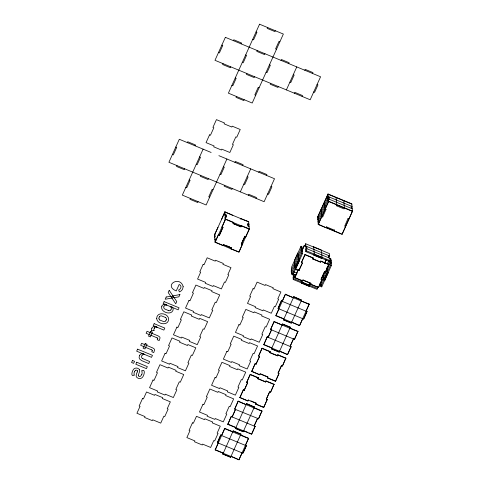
<?xml version="1.0" encoding="UTF-8"?>
<svg xmlns="http://www.w3.org/2000/svg" width="484" height="484" viewBox="0 0 484 484"><rect width="100%" height="100%" fill="white"/><g stroke="black" fill="none" stroke-linecap="round" stroke-linejoin="round"><path stroke-width="0.73" d="M166.381 319.44L166.254 319.942A3.576 3.442 -4.7 0 1 166.024 320.456L165.806 320.789M158.958 318.085L159.085 317.583A3.63 3.497 -4.7 0 1 159.315 317.068L159.532 316.736M163.846 306.856C163.731 303.861 169.715 305.973 165.086 304.17A3.763 3.624 -4.7 0 0 161.753 306.215M137.226 372.014L136.875 372.995M138.938 373.358L138.581 374.422A8.403 8.089 -4.7 0 0 138.46 374.852A2.124 2.045 -4.7 0 0 138.442 375.741M139.537 355.607L139.156 357.017A3.303 3.182 -4.7 0 0 139.41 358.487A3.709 3.576 -4.7 0 0 139.943 359.322L141.788 360.677L148.727 363.569L149.641 361.554L142.363 358.414M161.838 306.251C159.811 311.569 170.404 315.774 172.806 310.68A3.279 3.158 -4.7 0 0 172.274 307.152M176.95 165.595L176.557 166.46L184.295 169.666L184.682 168.801M187.332 142.611L187.725 141.745L195.463 144.952L195.07 145.811M223.015 63.646L222.622 64.505L230.36 67.712L230.747 66.846M233.403 40.656L233.79 39.791L241.528 42.997L241.135 43.862M203.105 149.145L182.329 195.119L206.136 204.98L226.905 159.006M190.363 198.446L189.976 199.311L197.714 202.512L198.101 201.653M200.751 175.456L200.364 176.321L208.096 179.528L208.489 178.663M236.428 96.491L236.041 97.357L243.779 100.563L244.166 99.698M246.816 73.507L246.429 74.367L254.161 77.573L254.554 76.708M257.204 50.517L256.816 51.377L264.548 54.583L264.942 53.724M267.591 27.527L267.198 28.393L274.936 31.593L275.323 30.734M224.552 185.318L224.165 186.183L231.903 189.389L232.29 188.524M234.94 162.334L235.333 161.468L243.065 164.675L242.678 165.534M270.623 83.369L270.229 84.228L277.967 87.435L278.354 86.569M281.004 60.379L281.398 59.514L289.129 62.72L288.742 63.585M152.206 350.791L151.77 351.765L153.755 352.582L154.59 350.011A1.942 1.869 -4.7 0 0 154.396 349.303A2.281 2.196 -4.7 0 0 154.106 348.885L152.72 347.923L141.6 343.313L140.693 345.334L151.661 349.878M157.645 338.758L157.203 339.726L159.194 340.548L160.023 337.971A1.942 1.869 -4.7 0 0 159.829 337.263A2.281 2.196 -4.7 0 0 159.545 336.846L158.159 335.89L147.039 331.28L146.132 333.294L157.1 337.838M232.84 215.332L224.885 211.78L221.442 219.706M214.515 235.03L224.903 212.04L248.709 221.902M214.714 237.396L215.102 236.501M214.902 239.701L215.289 238.812L215.483 241.171M218.599 234.274L219.512 234.909L218.599 234.274L215.096 242.036L230.886 248.83L231.255 247.705M245.824 236.573L242.423 244.402L241.51 243.767L242.381 244.499L238.921 252.158L230.983 248.873L231.412 247.917L223.481 244.632L223.051 245.588L215.114 242.296L218.556 234.371L219.567 235.042L218.58 234.637M218.623 234.54L225.477 219.046L233.512 222.374L233.149 223.499L240.881 226.706L241.25 225.58L249.284 228.908L245.775 236.67M219.567 235.042L223.027 227.383L222.041 226.972L225.502 219.312L224.885 211.78M219.512 234.909L222.87 227.177M240.324 191.852L250.712 168.868M286.389 89.903L296.777 66.913M223.13 245.364L223.517 244.505M240.935 226.839L241.347 225.623L240.935 226.839L233.004 223.554L233.415 222.338M223.148 245.624L223.463 244.366M248.359 195.185L248.746 194.32L256.484 197.526L256.096 198.386M258.746 172.195L259.134 171.33L266.872 174.536L266.478 175.402M294.423 93.23L294.81 92.365L302.548 95.572L302.161 96.431M304.811 70.24L305.198 69.375L312.936 72.582L312.543 73.447M240.264 219.173L240.651 218.314M241.25 225.58L240.881 226.706M248.903 224.267L247.911 223.826L247.518 224.691L248.51 225.102L248.897 224.237M247.62 224.757L248.008 223.898L248.195 226.173M241.946 242.544L243.101 239.991M244.251 237.438L244.831 236.162L241.534 244.033M242.381 244.499L241.389 244.087L244.85 236.428L245.842 236.833L249.302 229.174L248.685 221.642L240.772 218.617M242.399 244.142L238.921 252.158M301.998 247.814L301.901 246.628L301.006 246.259L291.398 267.525L291.979 274.531L293.776 275.227L293.867 276.364M301.393 250.9L302.282 251.269L302.669 250.409L302.488 248.135L301.592 247.766L291.205 270.75L291.392 273.03L292.288 273.399M291.392 273.03L301.78 250.04L301.592 247.766M302.524 249.375L304.279 245.491L305.616 246.047M302.258 250.282L304.279 245.491M328.019 193.981L317.637 216.971L318.254 224.503L342.055 234.365L352.443 211.375L351.826 203.843L328.019 193.981L328.642 201.513L318.254 224.503M328.963 257.893L328.775 255.612L328.388 256.478L329.277 256.847L329.671 255.982L329.477 253.622L305.67 243.761L305.283 244.62L305.477 246.985L306.372 247.354L306.511 249.06M317.655 217.231L328.043 194.241L351.844 204.103M291.979 274.531L301.586 253.265L301.006 246.259M295.113 267.894L298.489 260.428L297.872 252.896L294.496 260.368L295.113 267.894L296.008 268.269L299.384 260.797L299.215 258.758M292.868 274.9L302.476 253.634L302.143 249.562M305.477 246.985L305.864 246.12L305.67 243.761M317.849 219.597L328.237 196.607L352.043 206.468L351.65 207.333M245.491 445.431L246.38 445.8L243.01 453.272L217.419 442.672L220.771 434.941L221.69 435.57M282.323 301.375L281.41 300.739L278.052 308.471L303.643 319.077L307.019 311.605L306.106 310.97L309.222 304.073L301.205 301.012M217.419 442.672L220.771 434.941M278.052 308.471L281.41 300.739M293.776 275.227L294.163 274.368L294.351 276.642M306.372 247.354L306.759 246.489L306.947 248.77M295.651 277.181L293.461 276.273L293.068 277.132L293.262 279.498L317.068 289.359L317.456 288.5L317.31 286.728M329.858 258.262L306.051 248.401L305.664 249.26L305.858 251.626L329.658 261.487M318.036 221.872L328.424 198.888L352.225 208.749M232.834 432L233.203 430.875L240.941 434.081L240.554 434.947L248.582 438.274L238.999 459.8L215.198 449.939L218.29 442.781L217.395 442.406M221.666 435.31L224.782 428.413L232.816 431.74M282.299 301.108L285.415 294.212L293.473 297.805M215.198 449.939L224.782 428.413M309.222 304.073L299.632 325.599L275.832 315.737L285.415 294.212M246.235 404.697L238.176 401.109L234.692 409.131L258.474 418.727L257.585 418.358L254.209 425.829L255.122 426.464L251.613 434.221L227.813 424.359L231.298 416.337L232.211 416.972L235.563 409.234L232.187 416.706M248.286 399.838L247.923 400.964L239.889 397.636L243.373 389.614L244.287 390.243L243.373 389.614M244.287 390.243L247.663 382.777L246.749 382.142L250.252 374.386L258.287 377.714L257.918 378.839L265.656 382.039L266.025 380.914L274.053 384.248L270.574 392.264L269.661 391.635L266.587 398.429M260.114 373.672L259.745 374.798L251.71 371.47L255.195 363.448L256.109 364.077L255.195 363.448M267.483 377.998L267.846 376.879L267.483 377.998L275.511 381.331L279.02 373.569L278.106 372.94L281.482 365.468L282.396 366.098L285.881 358.075L277.846 354.748L277.477 355.873L269.739 352.667L270.108 351.547L262.074 348.214L258.571 355.976L259.484 356.605L256.109 364.077M290.182 346.211L293.558 338.746L290.182 346.211L291.096 346.846L287.587 354.603L263.786 344.741L267.271 336.725L268.184 337.354L271.56 329.882L270.647 329.253L274.15 321.491L282.208 325.085M227.813 424.359L231.298 416.337M234.692 409.131L238.176 401.109M239.889 397.636L243.392 389.874M246.767 382.402L250.252 374.386M251.71 371.47L255.213 363.708M258.589 356.236L262.074 348.214M263.786 344.741L267.271 336.725M282.184 324.818L282.571 323.959L290.309 327.166L289.922 328.025L297.956 331.352L294.472 339.375L270.665 329.513L274.15 321.491M293.262 279.498L293.655 278.639L293.461 276.273M305.858 251.626L306.245 250.76L306.051 248.401M324.425 271.766L325.339 272.395L324.425 271.766L321.049 279.232L321.963 279.867L318.46 287.623L310.425 284.296L310.795 283.17L303.057 279.97L302.688 281.095L294.653 277.762L298.138 269.745L299.051 270.374L298.138 269.745M325.339 272.395L328.824 264.373L320.789 261.045L320.42 262.171L312.688 258.964L313.057 257.839L305.023 254.511L301.514 262.274L302.427 262.903L299.051 270.374M294.653 277.762L298.162 270.005M301.538 262.534L305.023 254.511M244.263 389.983L247.639 382.511L246.749 382.142M256.084 363.817L259.484 356.605M268.16 337.094L271.536 329.622M321.14 209.209L321.757 216.741L322.653 217.11L326.004 209.378M299.033 270.114L302.427 262.903M313.293 247.687L313.686 246.822L321.418 250.028L322.041 257.561L321.648 258.42L313.91 255.219L314.279 254.094M240.941 434.081L230.578 457.332L222.84 454.131L223.209 453.006L215.174 449.678M293.449 297.539L293.836 296.68L301.599 300.147L291.211 323.137L283.473 319.93L283.866 319.071M222.84 454.131L233.203 430.875M283.473 319.93L293.836 296.68M246.211 404.436L246.604 403.571L254.36 407.044L243.192 431.752L235.454 428.552L235.823 427.426L227.789 424.099M257.918 378.839L258.287 377.714M269.739 352.667L270.108 351.547M290.309 327.166L279.165 352.14L271.427 348.934L271.82 348.069M235.454 428.552L246.604 403.571M271.427 348.934L282.571 323.959M301.689 281.966L301.32 283.092L309.058 286.292L309.445 285.433L309.228 282.807M301.32 283.092L301.707 282.226L301.544 280.194M313.91 255.219L314.304 254.354L313.686 246.822M326.658 226.706L326.289 227.831L318.23 224.237L328.618 201.247L352.425 211.109L342.055 234.365M343.791 200.515L344.408 208.047L344.021 208.906L336.283 205.7L336.676 204.841L336.053 197.309M302.688 281.095L303.057 279.97M312.688 258.964L313.057 257.839M238.999 459.8L230.947 456.206L230.578 457.332M291.211 323.137L291.58 322.011L299.632 325.599M247.578 432.297L243.561 430.627L243.192 431.752M253.967 407.903L254.336 406.778M255.655 404.17L256.024 403.045L255.655 404.17L263.689 407.498L267.198 399.736L266.285 399.106L267.198 399.736M265.656 382.039L266.025 380.914M277.477 355.873L277.846 354.748M279.165 352.14L279.534 351.015L287.587 354.603M309.421 285.173L309.058 286.292M322.017 257.294L321.648 258.42M334.39 229.912L334.002 230.771M310.425 284.296L310.795 283.17M320.42 262.171L320.789 261.045M324.576 263.114L326.041 259.878M324.601 263.375L326.349 259.497M327.323 263.859L328.739 260.725M238.975 459.54L242.115 452.903M245.751 444.542L248.582 438.274M299.614 325.339L302.748 318.708M266.303 399.367L269.679 391.895M278.125 373.2L281.5 365.729M345.54 226.343L344.668 226.234L348.026 218.502M321.963 279.867L321.074 279.498L324.449 272.026M330.197 259.841L330.76 258.589L329.87 258.22L330.445 265.226L320.838 286.486L321.733 286.861L331.34 265.595L331.346 260.089L330.451 259.72L328.364 264.343M243.295 452.334L246.362 445.54M255.098 426.198L251.613 434.221M258.771 418.079L261.983 410.97L253.949 407.643M263.689 407.498L267.174 399.475M274.053 384.248L270.574 392.264M275.511 381.331L278.996 373.309L278.106 372.94M285.881 358.075L282.396 366.098M287.859 353.695L291.072 346.586M297.956 331.352L294.472 339.375M306.995 311.339L303.643 319.077M258.498 418.993L261.983 410.97M321.588 279.341L325.109 271.554M321.945 279.607L318.46 287.623M325.321 272.135L328.824 264.373M321.007 283.648L321.146 285.354L320.257 284.985L330.639 261.995L330.451 259.72M327.329 272.123L328.243 272.752L324.867 280.224L323.977 279.855L327.353 272.383L326.948 267.477M154.275 328.219L154.469 327.91M170.858 309.893C173.363 307.576 167.289 305.047 172.213 307.207M142.199 355.123L141.933 355.534A3.975 3.824 -4.7 0 0 141.764 355.897L141.643 356.266A2.19 2.111 -4.7 0 0 142.344 358.438M135.466 370.381L134.715 371.252A5.633 5.421 -4.7 0 0 134.437 371.809M134.159 375.118C130.65 377.205 131.926 371.96 132.912 370.32C133.814 367.997 136.839 367.296 138.708 368.893A2.263 2.178 -4.7 0 1 139.295 369.54M141.86 370.817C145.206 368.741 144.432 373.709 143.566 375.402C142.847 377.544 140.499 379.504 138.212 378.288A5.977 5.754 -4.7 0 1 137.916 378.155L136.875 377.447A2.245 2.16 -4.7 0 1 136.524 376.982A2.85 2.741 -4.7 0 1 136.198 375.342A10.188 9.807 -4.7 0 1 136.754 373.394M151.686 330.893L154.124 330.342M168.783 310.704L164.554 308.913A2.172 2.087 -4.7 0 1 163.81 306.85M144.432 354.421L144.789 354.548L142.834 353.495M256.048 31.956L256.943 32.331L253.568 39.797L252.678 39.428M279.855 41.818L278.959 41.449L275.584 48.92L276.479 49.289M221.86 45.085L222.755 45.454L219.379 52.925L218.484 52.556M245.666 54.946L246.556 55.315L243.18 62.787L242.29 62.418M269.467 64.808L270.362 65.177L266.986 72.648L266.091 72.279M293.268 74.669L294.163 75.038L290.787 82.51L289.892 82.141M317.074 84.531L317.964 84.9L314.588 92.371L313.699 92.002M235.278 77.936L236.168 78.305L232.792 85.777L231.903 85.408M259.079 87.798L258.19 87.429L254.814 94.9L255.703 95.269M211.139 152.472L179.304 139.277L168.916 162.267L264.125 201.713L274.513 178.729L218.877 155.673M328.642 201.513L352.443 211.375M175.795 147.039L176.69 147.408L173.314 154.88L172.419 154.511M199.602 156.901L200.491 157.27L197.115 164.742L196.226 164.372M223.402 166.762L224.298 167.131L220.922 174.603L220.026 174.234M247.203 176.624L248.098 176.993L244.722 184.464L243.827 184.095M271.01 186.485L271.899 186.854L268.523 194.326L267.634 193.957M326.028 209.639L325.133 209.269L324.516 201.737M348.044 218.762L348.916 218.871M326.676 226.966L334.414 230.172M326.912 227.831L341.365 233.82M189.214 179.891L190.103 180.26L186.727 187.732L185.838 187.362M213.014 189.752L212.125 189.383L208.749 196.855L209.639 197.224M305.864 246.12L329.671 255.982M304.303 245.757L305.64 246.308M249.091 226.572L248.098 226.161L247.911 223.826M306.245 250.76L330.052 260.628M314.304 254.354L322.041 257.561M301.78 250.04L302.669 250.409M330.639 261.995L331.534 262.364M225.502 219.312L233.439 222.598M233.536 222.64L241.274 225.84M241.371 225.883L249.302 229.174M330.251 262.86L331.147 263.229M234.304 223.838L235.629 224.388M239.592 226.028L240.917 226.579M301.586 253.265L302.476 253.634M330.445 265.226L331.34 265.595M305.041 254.778L313.075 258.105M320.813 261.312L328.848 264.639M312.664 258.704L320.402 261.911M221.999 227.069L222.888 227.438M244.904 236.561L245.799 236.93M298.471 260.162L299.36 260.531M298.489 260.428L299.384 260.797M327.353 272.383L328.243 272.752M242.357 244.232L241.389 244.087M295.095 267.634L296.008 268.269M323.953 279.589L324.867 280.224M295.899 269.316L297.908 270.145M295.252 269.298L297.932 270.411M293.746 271.911L297.097 273.297M227.426 246.011L229.41 246.834M223.535 244.765L231.273 247.971M293.274 273.998L296.111 275.172M238.237 251.626L230.886 248.83M302.784 280.133L311.176 283.612M294.635 277.501L302.669 280.829M310.401 284.035L317.77 287.085M293.655 278.639L317.456 288.5M301.707 282.226L309.445 285.433M293.861 296.94L301.599 300.147M285.439 294.478L309.24 304.339M281.428 301L307.019 311.605M276.479 315.756L283.17 318.526M283.455 319.67L291.187 322.87M282.596 324.219L290.333 327.426M274.174 321.757L297.975 331.619M267.289 336.985L291.096 346.846M263.762 344.481L271.125 347.53M271.409 348.674L279.141 351.874M262.098 348.48L270.132 351.808M277.864 355.014L285.899 358.341M269.721 352.406L277.453 355.613M260.755 373.938L267.204 376.606M260.132 373.932L267.87 377.139M251.686 371.204L259.745 374.798M267.458 377.738L275.493 381.065M250.276 374.646L258.305 377.974M266.043 381.18L274.077 384.508M257.899 378.573L265.631 381.779M250.869 400.909L255.383 402.779M248.31 400.099L256.048 403.305M239.864 397.37L247.923 400.964M255.637 403.904L263.671 407.232M246.622 403.837L254.36 407.044M238.201 401.369L262.001 411.231M231.316 416.603L255.122 426.464M248.915 432.847L250.924 433.682M235.436 428.286L242.526 431.226M233.227 431.141L240.965 434.348M224.806 428.673L248.607 438.534M220.795 435.201L246.38 445.8M222.815 453.865L229.912 456.805M155.189 326.234L157.143 327.287A2.214 2.136 -4.7 0 0 154.366 327.831M165.576 317.51L161.481 315.858A2.232 2.148 -4.7 0 0 159.514 316.717M159.75 320.009L163.84 321.66A2.251 2.166 -4.7 0 0 165.824 320.807M351.148 206.099L351.336 208.38M329.132 196.976L329.32 199.257M327.656 195.106L328.231 202.112M330.76 258.589L330.911 260.362M322.483 215.077L322.58 216.257M323.475 273.769L323.977 279.855M318.048 216.372L318.623 223.378M321.588 285.082L321.733 286.861M320.505 282.414L320.838 286.486M320.112 283.279L320.257 284.985M278.947 308.84L275.832 315.737M257.585 418.358L254.209 425.829M225.992 214.775L226.179 217.05M224.516 212.906L224.709 215.265L225.096 214.376L226.088 214.787L226.282 217.122L225.284 216.681L224.897 217.576L225.09 219.911M217.982 227.365L214.497 234.77L215.114 242.296M214.908 234.165L215.102 236.531M137.45 370.829A3.388 3.261 -4.7 0 1 137.202 372.002M137.395 370.823A0.853 0.823 -4.7 0 0 136.857 370.278L136.682 370.206A1.361 1.313 -4.7 0 0 135.453 370.363M134.213 375.106A6.48 6.238 -4.7 0 1 134.383 371.791M139.289 369.546A2.644 2.547 -4.7 0 1 139.598 371.034A9.305 8.96 -4.7 0 1 139.114 372.843M138.43 375.747A1.047 1.004 -4.7 0 0 139.083 376.37A1.869 1.803 -4.7 0 0 139.265 376.449L139.362 376.479A1.355 1.307 -4.7 0 0 140.336 376.364L141.485 375.052A7.569 7.284 -4.7 0 0 141.691 374.628M141.788 370.835A6.401 6.165 -4.7 0 1 141.782 374.658M139.452 355.571A3.842 3.697 -4.7 0 1 142.834 353.526M142.163 355.093A2.051 1.972 -4.7 0 1 144.438 354.397M151.655 349.914A0.877 0.847 -4.7 0 1 152.363 350.803M157.094 337.874A0.877 0.847 -4.7 0 1 157.796 338.77M154.045 330.366A2.444 2.353 -4.7 0 1 154.329 328.249M151.631 330.911A3.763 3.624 -4.7 0 1 151.909 328.303M151.776 328.231A3.824 3.684 -4.7 0 1 155.189 326.289M159.75 320.003A2.251 2.166 -4.7 0 1 158.921 318.085M165.57 317.516A2.269 2.184 -4.7 0 1 166.417 319.44M170.888 309.917A2.16 2.081 -4.7 0 1 168.777 310.71M156.695 318.557C157.155 324.54 168.674 326.252 168.638 318.962C168.16 312.991 156.677 311.26 156.695 318.557M183.176 286.625L182.619 288.972A5.965 5.741 -4.7 0 1 179.382 291.888L178.626 290.037A3.818 3.672 -4.7 0 0 180.641 288.149A4.471 4.302 -4.7 0 0 180.756 287.841L180.937 287.121A2.456 2.366 -4.7 0 0 180.199 285.106L179.159 284.477L176.237 290.938C163.035 285.372 179.987 275.106 183.176 286.625M225.369 37.328L214.981 60.312L310.19 99.764L320.577 76.775L225.369 37.328M209.554 134.867L206.051 142.623L214.085 145.95L213.692 146.815L221.43 150.022L221.817 149.157L229.852 152.484L233.361 144.728L232.465 144.359L235.841 136.887L236.737 137.256L240.239 129.494L232.205 126.167L231.818 127.032L224.08 123.825L224.473 122.966L216.439 119.633L212.93 127.395L213.825 127.764L210.449 135.236L209.554 134.867M259.557 24.2L228.394 93.164L252.2 103.025L283.358 34.061L259.557 24.2M132.465 360.471L131.557 362.486L133.644 363.351L134.552 361.336L132.465 360.471M137.577 349.17L136.663 351.184L151.54 357.343L152.454 355.329L137.577 349.17M136.724 362.232L135.81 364.252L146.434 368.651L147.342 366.636L136.724 362.232M145.17 343.537L143.082 348.165L144.964 348.946L147.051 344.318L145.17 343.537M150.609 331.504L148.521 336.126L150.403 336.906L152.49 332.284L150.609 331.504M154.154 323.657L153.24 325.671L163.864 330.076L164.772 328.055L154.154 323.657M164.112 301.623L163.199 303.637L178.136 309.827L179.05 307.812L164.112 301.623M166.2 296.994L165.183 299.239L172.558 297.975L170.979 296.311L166.2 296.994M169.212 290.327L168.202 292.572L175.734 303.801L176.745 301.562L169.212 290.327M179.903 294.568L178.898 296.801L173.78 297.781L172.292 296.014L179.903 294.568M142.532 398.514L139.156 405.985L140.045 406.354L136.93 413.251L144.964 416.579L144.577 417.444L152.309 420.644L152.702 419.785L160.736 423.113L163.852 416.216L164.742 416.585L168.117 409.113L167.228 408.744L170.344 401.847L162.309 398.52L162.697 397.66L154.965 394.454L154.571 395.313L146.537 391.986L143.421 398.883L142.532 398.514M203.165 264.312L199.789 271.784L200.685 272.153L197.563 279.05L205.597 282.378L205.21 283.243L212.948 286.449L213.335 285.584L221.369 288.912L224.485 282.015L225.375 282.39L228.751 274.918L227.861 274.549L230.977 267.652L222.942 264.318L223.33 263.459L215.598 260.253L215.205 261.118L207.176 257.791L204.06 264.688L203.165 264.312M153.011 380.007L149.55 387.672L157.584 390.999L157.191 391.865L164.929 395.065L165.316 394.206L173.351 397.533L176.817 389.868L175.825 389.457L179.286 381.797L180.278 382.209L183.738 374.543L175.704 371.216L176.097 370.357L168.359 367.15L167.966 368.009L159.938 364.682L156.471 372.347L157.463 372.759L154.003 380.418L153.011 380.007M165.086 353.284L161.626 360.949L169.557 364.234L169.993 363.278L177.924 366.563L177.489 367.519L185.426 370.811L188.887 363.145L187.901 362.734L191.362 355.075L192.348 355.486L195.814 347.821L187.877 344.535L187.447 345.491L179.516 342.206L179.945 341.244L172.008 337.959L168.547 345.624L169.539 346.036L166.079 353.695L165.086 353.284M176.908 327.117L173.447 334.783L181.379 338.068L181.815 337.112L189.746 340.397L189.317 341.353L197.248 344.644L200.715 336.979L199.723 336.568L203.183 328.908L204.175 329.32L207.636 321.654L199.698 318.363L199.269 319.325L191.337 316.034L191.767 315.078L183.835 311.793L180.369 319.458L181.361 319.864L177.9 327.529L176.908 327.117M188.984 300.395L185.523 308.054L193.552 311.381L193.164 312.247L200.902 315.453L201.29 314.588L209.324 317.915L212.785 310.256L211.798 309.845L215.259 302.179L216.251 302.591L219.712 294.931L211.677 291.598L212.065 290.739L204.333 287.532L203.939 288.397L195.905 285.07L192.444 292.729L193.437 293.141L189.976 300.8L188.984 300.395M192.457 422.847L189.081 430.318L189.976 430.687L186.86 437.584L194.889 440.912L194.501 441.777L202.239 444.977L202.627 444.118L210.661 447.446L213.777 440.549L214.672 440.918L218.042 433.446L217.153 433.077L220.268 426.18L212.234 422.853L212.621 421.994L204.889 418.787L204.496 419.646L196.468 416.319L193.352 423.216L192.457 422.847M253.09 288.646L249.714 296.117L250.609 296.492L247.493 303.383L255.528 306.717L255.135 307.576L262.873 310.782L263.26 309.917L271.294 313.245L274.41 306.354L275.305 306.723L278.681 299.251L277.786 298.882L280.901 291.985L272.867 288.658L273.26 287.792L265.522 284.586L265.135 285.451L257.101 282.124L253.985 289.021L253.09 288.646M202.977 404.249L199.475 412.005L207.509 415.332L207.116 416.198L214.854 419.398L215.247 418.539L223.275 421.866L226.784 414.11L225.889 413.741L229.265 406.27L230.16 406.639L233.663 398.876L225.629 395.549L226.022 394.69L218.284 391.483L217.897 392.342L209.862 389.015L206.353 396.777L207.249 397.146L203.873 404.618L202.977 404.249M215.053 377.52L211.55 385.282L219.585 388.61L219.972 387.744L227.71 390.951L227.317 391.816L235.351 395.144L238.86 387.381L237.965 387.012L241.341 379.541L242.236 379.916L245.739 372.154L237.704 368.826L237.317 369.685L229.579 366.485L229.967 365.62L221.938 362.292L218.429 370.048L219.325 370.423L215.949 377.895L215.053 377.52M226.875 351.354L223.372 359.116L231.406 362.443L231.794 361.578L239.532 364.785L239.144 365.65L247.173 368.977L250.682 361.215L249.786 360.846L253.162 353.374L254.058 353.744L257.561 345.987L249.526 342.66L249.139 343.519L241.401 340.312L241.794 339.453L233.76 336.126L230.251 343.882L231.146 344.251L227.77 351.723L226.875 351.354M238.951 324.631L235.448 332.387L243.482 335.721L243.089 336.58L250.827 339.786L251.214 338.921L259.249 342.249L262.758 334.492L261.862 334.123L265.238 326.652L266.133 327.021L269.636 319.265L261.602 315.937L261.995 315.072L254.257 311.865L253.87 312.731L245.836 309.403L242.327 317.159L243.222 317.528L239.846 325L238.951 324.631"/></g></svg>
